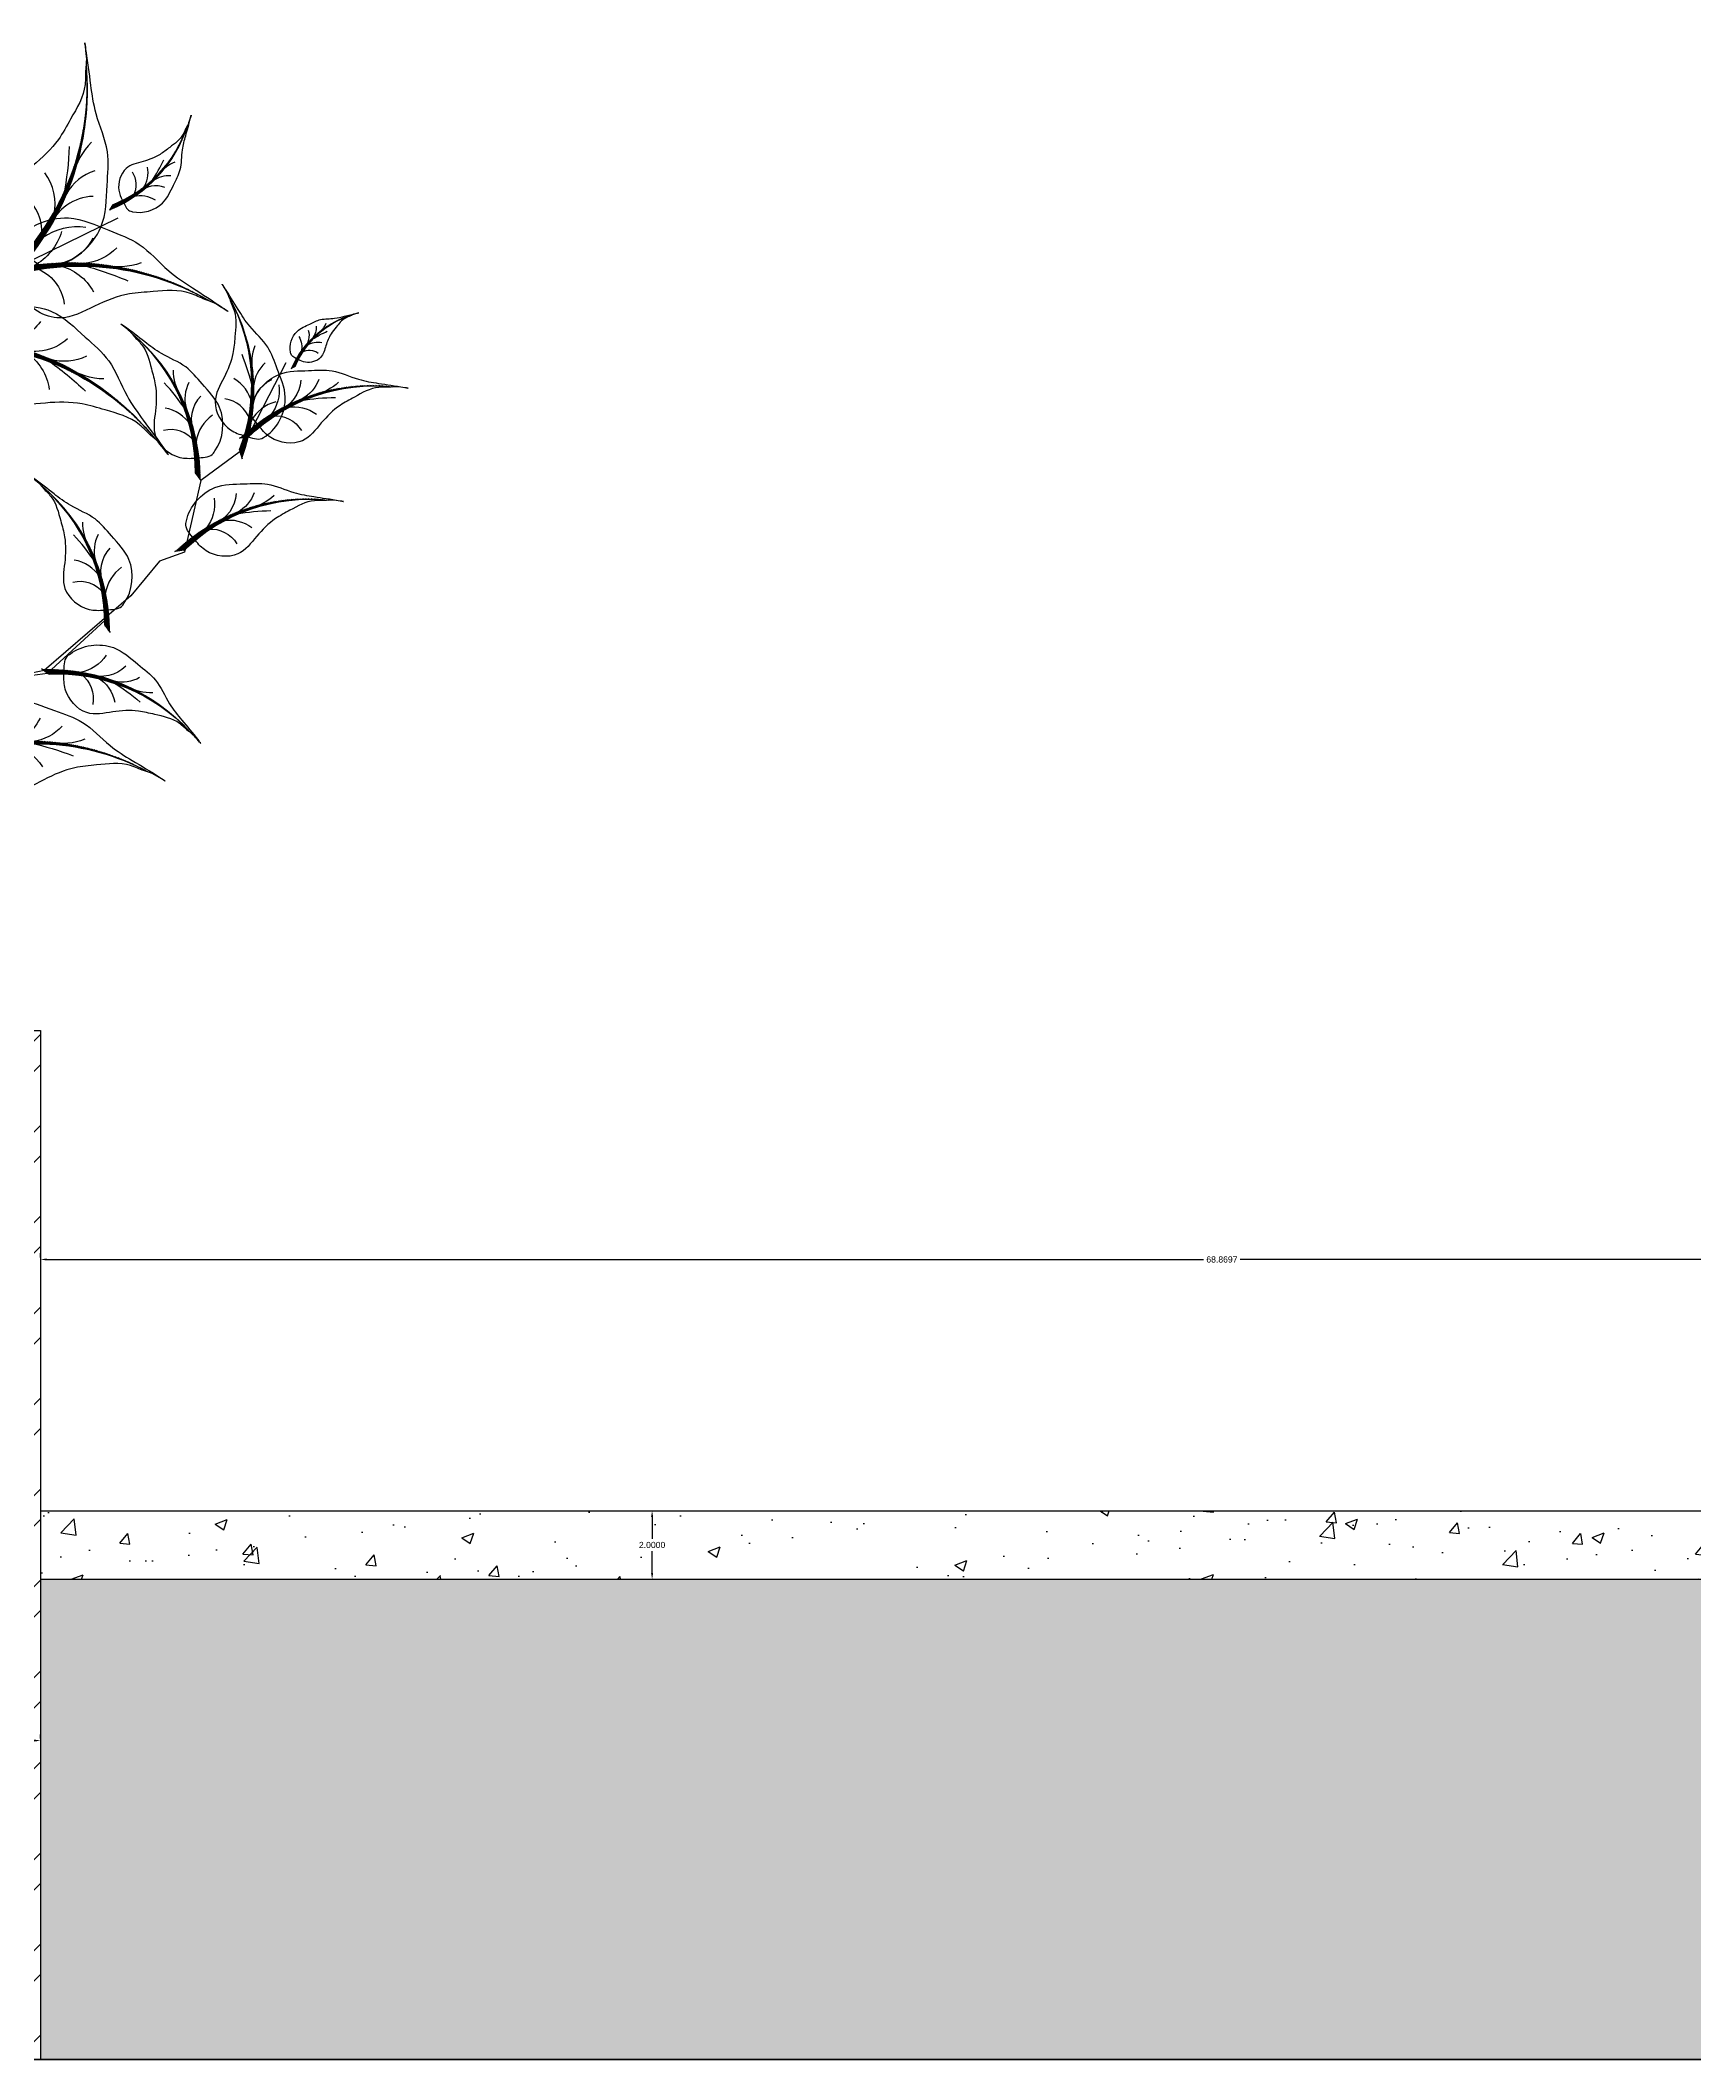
# Model space of a CAD drawing. Header units: inches. Extents: x 438 to 4290, y 203 to 1969.
# Drawn here: x 2458.6 to 2506.8, y 1636.9 to 1695.8 of the extents above; entities that cross this region are included whole.
import ezdxf

# ---------------------------------------------------------------- set-up
doc = ezdxf.new("R2010")
doc.units = ezdxf.units.IN
doc.layers.add('CONTOUR', color=2, linetype='Continuous')
doc.styles.get("Standard").update_dxf_attribs({"font": 'arial.ttf'})
doc.dimstyles.get("Standard").update_dxf_attribs({"dimtxt": 0.18, "dimasz": 0.18, "dimexe": 0.18, "dimexo": 0.0625, "dimgap": 0.09, "dimtad": 0, "dimtih": 1, "dimtoh": 1, "dimdec": 4, "dimzin": 0, "dimdsep": 46, "dimtxsty": 'Standard', "dimcen": 0.09, "dimadec": 0, "dimazin": 0, "dimtfac": 1, "dimtdec": 4, "dimtofl": 0, "dimtmove": 0, "dimatfit": 3, "dimfxl": 1, "dimtolj": 1, "dimtzin": 0, "dimarcsym": 0})

# ---------------------------------------------------------------- blocks, each defined once
blk = doc.blocks.new('A$C3FA13C03')
h = blk.add_hatch()
h.set_pattern_fill('ANSI31', color=0, scale=0.5, style=0)
h.set_pattern_definition([(45, (-409.21837, 24.75955), (-0.044194174, 0.044194174), [])])
h.paths.add_polyline_path([(1.21, 0.93, -0.221846), (16.04, 4.35), (16.86, 4.74), (16.69, 4.71, 0.220082)])
at = {"color": 0}
for p, q in [((16.04, 4.35), (16.86, 4.74)), ((16.86, 4.74), (16.69, 4.71))]:
    blk.add_line(p, q, dxfattribs=at)
for centre, radius, start, end in [((14.38, 8.79), 4.01, 204.2325, 249.7277), ((11.42, 8.35), 3.42, 215.2105, 280.7503), ((13.04, -13.91), 18.98, 78.913, 128.5606), ((12.29, -13.25), 18, 77.9832, 128.0162), ((6.48, 8.75), 4.65, 258.239, 291.3681), ((18.83, -17.2), 23.68, 112.7664, 121.0494), ((9.29, 8.29), 3.58, 231.6611, 273.4527), ((12.6, 1.32), 3.75, 111.5575, 159.0553), ((14.27, 2.17), 3.03, 117.3703, 181.5987)]:
    blk.add_arc(centre, radius, start, end, dxfattribs=at)
blk.add_open_spline([(14.62, 5), (14.69, 5.55), (14.79, 6.25), (14.32, 6.64), (14.26, 6.7), (13.28, 7.77), (10.38, 8.63), (7.65, 6.83), (5.22, 5.57), (3.96, 3.5), (2.03, 1.79), (0.96, 0.9), (-0.29, -0.27), (0.86, 0.78), (1.58, 1.07), (2.84, 2.01), (4.67, 2.06), (6.95, 2.26), (9.16, 1.74), (11.9, 0.64), (14.24, 2.6), (14.5, 4.08), (14.57, 4.6)], degree=3, knots=[69.555843, 69.555843, 69.555843, 69.555843, 72.612031, 73.132878, 73.132878, 73.132878, 81.814525, 87.709756, 92.384297, 97.90198, 101.982918, 107.282246, 107.896492, 110.156616, 111.519358, 113.667159, 118.917404, 122.235291, 127.364954, 132.523607, 138.882219, 141.933249, 141.933249, 141.933249, 141.933249], dxfattribs=at)
blk = doc.blocks.new('A$C1E306681')
at = {"color": 9, "true_color": 0xc7c8ca}
for p, q in [((7.659, 32.319), (13.637, 32.387)), ((4.092, 23.755), (7.474, 21.29)), ((7.474, 21.29), (9.482, 20.944)), ((9.482, 20.944), (11.442, 18.567)), ((11.442, 18.567), (12.54, 18.71)), ((12.54, 18.71), (14.269, 17.954)), ((14.269, 17.954), (18.921, 16.797)), ((18.84, 16.62), (15.713, 17.521)), ((21.99, 17.721), (18.84, 16.62)), ((18.921, 16.797), (19.704, 16.994))]:
    blk.add_line(p, q, dxfattribs=at)
for p, xscale, yscale, zscale, rotation in [((5.593, 39.498), -0.6000000000000059, 0.5999999999999659, 0.6000000000000001, 150.0484407505389), ((2.974, 34.795), -0.2999999999999699, 0.2999999999999547, 0.3, 173.0663185945312), ((5.289, 26.757), 0.599999999999975, 0.599999999999975, 0.599999999999975, 18.71654197559366), ((10.217, 22.517), 0.6000000000000237, 0.6000000000000237, 0.6000000000000237, 39.22394539492122), ((4.998, 27.889), -0.4200000000000246, 0.4199999999999592, 0.42, 125.8458314138061), ((9.529, 28.307), -0.4199999999999779, 0.4199999999999591, 0.42, 105.3384279944767), ((0.415, 24.245), 0.2099999999999568, 0.2099999999999568, 0.2099999999999568, 331.4960547948574), ((0, 20.5), 0.4200000000000152, 0.4200000000000152, 0.4200000000000152, 354.5139326388598), ((15.781, 24.329), -0.4199999999999779, 0.4199999999999591, 0.42, 105.3384279944767), ((17.285, 22.681), -0.4200000000000396, 0.4199999999999592, 0.42, 151.0290548810471), ((4.547, 17.478), 0.4200000000000152, 0.4200000000000152, 0.4200000000000152, 354.5139326388598), ((14.435, 11.119), 0.4199999999999121, 0.4199999999999121, 0.4199999999999121, 36.03748782532368), ((16.47, 10.382), 0.5459999999999645, 0.5459999999999645, 0.5459999999999645, 16.90506417549556)]:
    blk.add_blockref('A$C3FA13C03', p, dxfattribs=dict(at, xscale=xscale, yscale=yscale, zscale=zscale, rotation=rotation))
blk = doc.blocks.new('*D114')
at = {"color": 0, "lineweight": -2, "transparency": 16777216}
for p, q in [((2476.438, 1652.72), (2476.438, 1652.082)), ((2476.5, 1652.9), (2476.618, 1652.9)), ((2476.438, 1651.08), (2476.438, 1651.719)), ((2476.5, 1650.9), (2476.618, 1650.9))]:
    blk.add_line(p, q, dxfattribs=at)
at = {"color": 0, "transparency": 16777216}
for points in [[(2476.408, 1652.72), (2476.468, 1652.72), (2476.438, 1652.9)], [(2476.408, 1651.08), (2476.468, 1651.08), (2476.438, 1650.9)]]:
    blk.add_solid(points, dxfattribs=at)
at = {"layer": 'Defpoints', "color": 0, "transparency": 16777216}
for p in [(2476.438, 1652.9), (2476.438, 1650.9), (2476.438, 1650.9)]:
    blk.add_point(p, dxfattribs=at)
at = {"color": 0, "transparency": 16777216, "insert": (2476.438, 1651.9), "char_height": 0.18, "attachment_point": 5}
blk.add_mtext('\\A1;2.0000', dxfattribs=at)
blk = doc.blocks.new('*D115')
at = {"color": 0, "lineweight": -2, "transparency": 16777216}
for p, q in [((2424.783, 1646.261), (2424.783, 1646.379)), ((2424.963, 1646.199), (2441.164, 1646.199)), ((2458.433, 1646.199), (2442.231, 1646.199)), ((2458.613, 1646.261), (2458.613, 1646.379))]:
    blk.add_line(p, q, dxfattribs=at)
at = {"color": 0, "transparency": 16777216}
for points in [[(2424.963, 1646.229), (2424.963, 1646.169), (2424.783, 1646.199)], [(2458.433, 1646.229), (2458.433, 1646.169), (2458.613, 1646.199)]]:
    blk.add_solid(points, dxfattribs=at)
at = {"layer": 'Defpoints', "color": 0, "transparency": 16777216}
for p in [(2424.783, 1646.199), (2458.613, 1646.199), (2458.613, 1646.199)]:
    blk.add_point(p, dxfattribs=at)
at = {"color": 0, "transparency": 16777216, "insert": (2441.698, 1646.199), "char_height": 0.18, "attachment_point": 5}
blk.add_mtext('\\A1;33.8296', dxfattribs=at)
blk = doc.blocks.new('*D116')
at = {"color": 0, "lineweight": -2, "transparency": 16777216}
for p, q in [((2458.613, 1660.284), (2458.613, 1660.402)), ((2527.482, 1660.284), (2527.482, 1660.402)), ((2458.793, 1660.222), (2492.513, 1660.222)), ((2527.302, 1660.222), (2493.581, 1660.222))]:
    blk.add_line(p, q, dxfattribs=at)
at = {"color": 0, "transparency": 16777216}
for points in [[(2458.793, 1660.252), (2458.793, 1660.192), (2458.613, 1660.222)], [(2527.302, 1660.252), (2527.302, 1660.192), (2527.482, 1660.222)]]:
    blk.add_solid(points, dxfattribs=at)
at = {"layer": 'Defpoints', "color": 0, "transparency": 16777216}
for p in [(2458.613, 1660.222), (2527.482, 1660.222), (2527.482, 1660.222)]:
    blk.add_point(p, dxfattribs=at)
at = {"color": 0, "transparency": 16777216, "insert": (2493.047, 1660.222), "char_height": 0.18, "attachment_point": 5}
blk.add_mtext('\\A1;68.8697', dxfattribs=at)

msp = doc.modelspace()

# ---------------------------------------------------------------- hatches: boundary and pattern name
at = {"true_color": 0x939598}
h = msp.add_hatch(dxfattribs=at)
h.set_pattern_fill('ANSI32', color=252, scale=5)
h.set_pattern_definition([(45, (-3910.078, 4647.8124), (-1.3258252, 1.3258252), []), (45, (-3909.194, 4647.8124), (-1.3258252, 1.3258252), [])])
h.paths.add_polyline_path([(2428.78293, 1666.90047), (2424.78293, 1666.90047), (2424.78293, 1636.90047), (2428.78293, 1636.90047)])
h.paths.add_polyline_path([(2458.61256, 1666.90047), (2454.60432, 1666.90047), (2454.60432, 1636.90047), (2458.61256, 1636.90047)])
h = msp.add_hatch(dxfattribs=at)
h.set_pattern_fill('AR-CONC', color=252, scale=0.5)
h.set_pattern_definition([(50, (-3910.078, 4647.8124), (3.5863009, -0.3137607), [0.375, -4.125]), (355, (-3910.078, 4647.8124), (-0.6937567, 3.7609607), [0.3, -3.3]), (100.451444, (-3909.779, 4647.7863), (2.8925442, 3.4472), [0.318701, -3.5057106]), (46.1842, (-3910.078, 4648.8124), (5.3362067, -0.8275964), [0.5625, -6.1875]), (96.635635, (-3909.633, 4648.7434), (4.6733097, 4.870593), [0.4780517, -5.258569]), (351.18416, (-3910.078, 4648.8124), (4.6733097, 4.870593), [0.45, -4.95]), (21, (-3909.578, 4648.5624), (2.9845353, -2.0130945), [0.375, -4.125]), (326, (-3909.578, 4648.5624), (1.2165767, 3.6257502), [0.3, -3.3]), (71.451445, (-3909.3292, 4648.3946), (4.2011119, 1.6126558), [0.318701, -3.5057106]), (37.5, (-3910.0779, 4647.8124), (0.06079928, 1.66446927), [0, -3.26, 0, -3.35, 0, -3.3125]), (7.5, (-3910.078, 4647.8124), (1.3153477, 1.97205856), [0, -1.91, 0, -3.185, 0, -1.2625]), (327.5, (-3911.1929, 4647.8124), (2.66911218, -0.11277436), [0, -1.25, 0, -3.9, 0, -5.175]), (317.5, (-3911.693, 4647.8124), (2.91593085, 0.5005249), [0, -1.625, 0, -2.59, 0, -3.675])])
h.paths.add_polyline_path([(2458.61256, 1652.90047), (2458.61256, 1650.90047), (2527.48222, 1650.90047), (2527.48222, 1652.90047)])
h = msp.add_hatch(dxfattribs=at)
h.set_pattern_fill('AR-SAND', color=252, scale=0.5)
h.set_pattern_definition([(37.5, (-2195.3331, 4930.7809), (-0.03149668, 0.96341188), [0, -0.76, 0, -0.85, 0, -0.8125]), (7.5, (-2195.3331, 4930.7809), (0.88488835, 1.41107303), [0, -0.41, 0, -0.685, 0, -0.2625]), (327.5, (-2195.9481, 4930.7809), (1.55707093, 0.00282953), [0, -0.25, 0, -0.9, 0, -1.175]), (317.5, (-2195.9481, 4930.7809), (1.5030633, 0.43883778), [0, -0.125, 0, -0.59, 0, -0.675])])
h.paths.add_polyline_path([(2527.48222, 1650.90047), (2458.61256, 1650.90047), (2458.61256, 1636.90047), (2527.48222, 1636.90047)])

# ---------------------------------------------------------------- linework, layer by layer
msp.add_line((2458.61256, 1666.90047), (2458.61256, 1636.90047))
for points in [[(2454.60432, 1666.90047), (2458.61256, 1666.90047)], [(2458.61256, 1652.90047), (2527.48222, 1652.90047)], [(2458.61256, 1650.90047), (2527.48222, 1650.90047)]]:
    msp.add_lwpolyline(points)
at = {"lineweight": 50}
msp.add_lwpolyline([(2334.16838, 1636.90047), (2555.0408, 1636.90047)], dxfattribs=at)

# ---------------------------------------------------------------- block references
at = {"layer": 'CONTOUR', "color": 84, "xscale": -0.696244299857347, "yscale": 0.6962442998573469, "zscale": 0.6962442998573469, "rotation": 26.70270595909329}
msp.add_blockref('A$C1E306681', (2475.73809, 1672.86632), dxfattribs=at)

# ---------------------------------------------------------------- dimensions: what is measured, and where the dimension line sits
for p1, p2, picture, middle in [((2458.61256, 1660.22199), (2527.48222, 1660.22199), '*D116', (2493.04739, 1660.22199)), ((2476.43751, 1652.90047), (2476.43751, 1650.90047), '*D114', (2476.43751, 1651.90047)), ((2424.78293, 1646.19866), (2458.61256, 1646.19866), '*D115', (2441.69774, 1646.19866))]:
    dim = msp.add_aligned_dim(p1=p1, p2=p2, distance=0, dimstyle='Standard')
    dim.commit()
    dim.dimension.update_dxf_attribs({"geometry": picture, "text_midpoint": middle})

doc.saveas('drawing.dxf')
